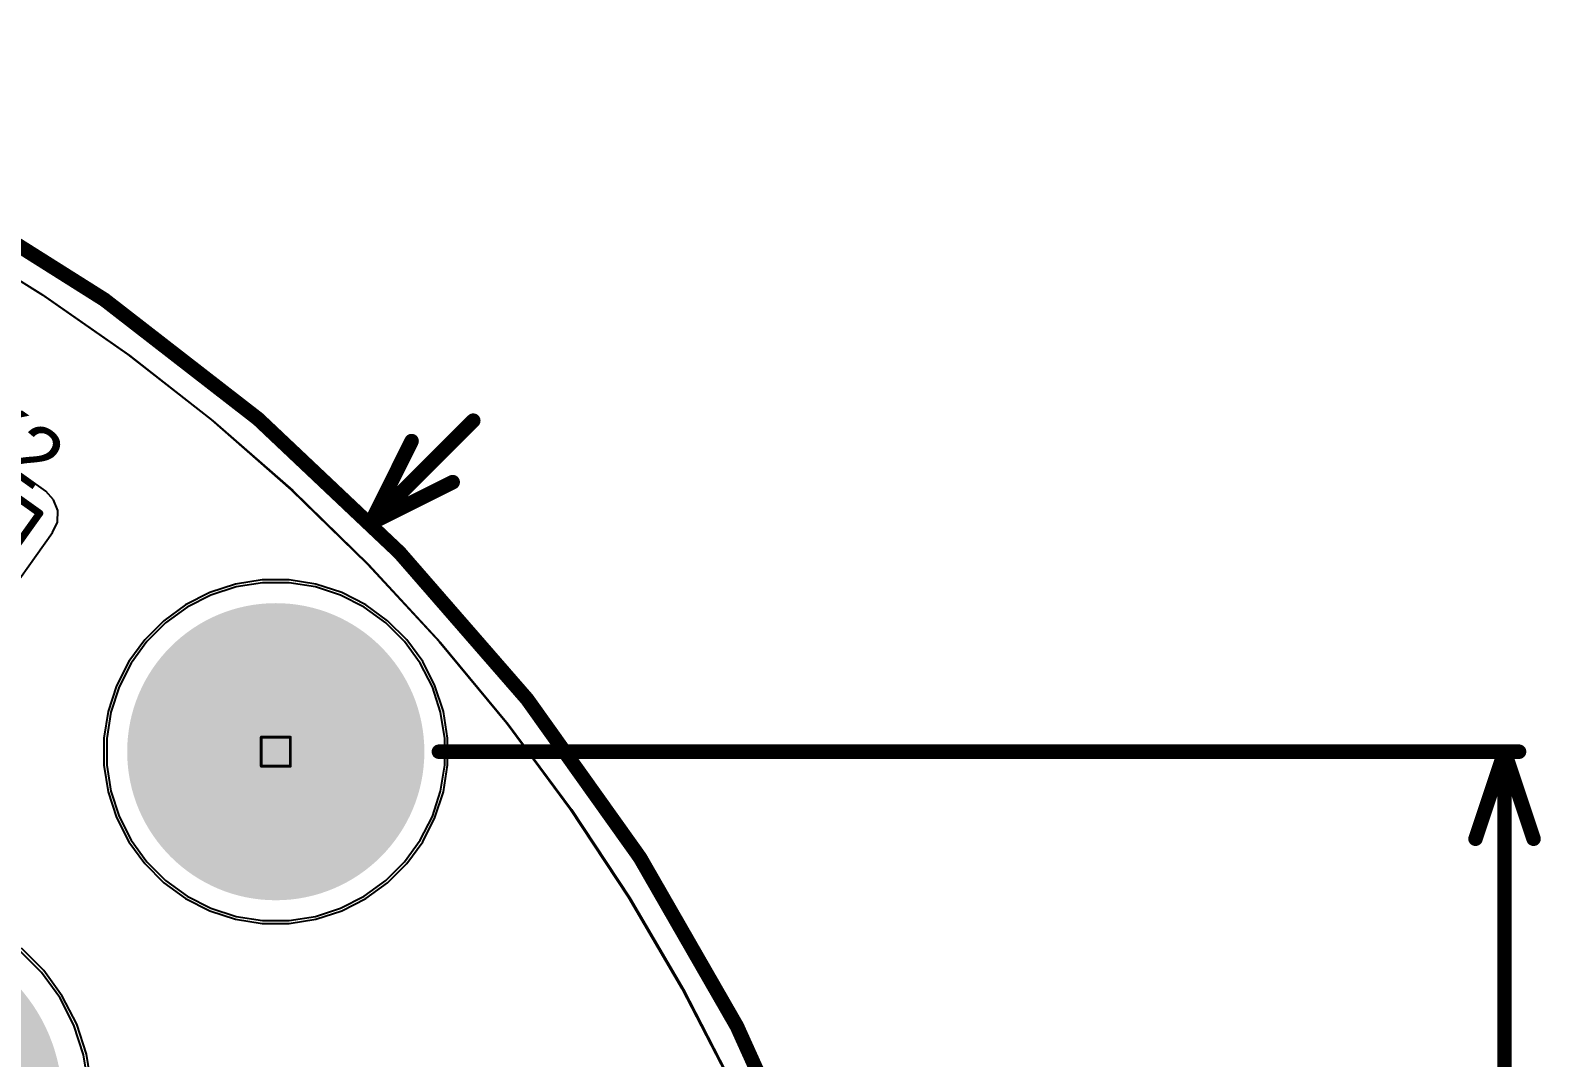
# Model space of a CAD drawing. Header units: millimetres. Extents: x -2.4 to 8.6, y -1 to 5.2.
# Drawn here: x 1.641 to 2.682, y 1.433 to 2.141 of the extents above; entities that cross this region are included whole.
import ezdxf

# ---------------------------------------------------------------- set-up
doc = ezdxf.new("R2010")
doc.units = ezdxf.units.MM
doc.header["$MEASUREMENT"] = 0
for name, color, linetype in [('BottomLayer', 5, 'Continuous'), ('BottomSolder', 6, 'Continuous'), ('DrillDrawing', 1, 'Continuous'), ('Mechanical1', 6, 'Continuous'), ('Mechanical2', 216, 'Continuous'), ('MultiLayer', 9, 'Continuous'), ('PadHoleLayer', 156, 'Continuous'), ('TopLayer', 1, 'Continuous'), ('TopOverlay', 2, 'Continuous'), ('TopPaste', 8, 'Continuous'), ('TopSolder', 216, 'Continuous')]:
    doc.layers.add(name, color=color, linetype=linetype)
doc.styles.add('Arial', font='', dxfattribs={"height": 0.2})
doc.styles.get('Arial').set_extended_font_data('Arial')

# ---------------------------------------------------------------- blocks, each defined once
blk = doc.blocks.new('SPM0687LR5H_1_26')
at = {"layer": 'BottomSolder'}
h = blk.add_hatch(color=6, dxfattribs=at)
edge = h.paths.add_edge_path()
edge.add_arc((0, -0.0359), 0.004, 0, 360)
at = {"layer": 'PadHoleLayer'}
h = blk.add_hatch(color=156, dxfattribs=at)
edge = h.paths.add_edge_path()
edge.add_arc((0, -0.0359), 0.0202, 0, 360)
at = {"layer": 'TopLayer'}
h = blk.add_hatch(color=1, dxfattribs=at)
edge = h.paths.add_edge_path()
edge.add_arc((-0.0474, 0.067), 0.0177, 0, 360)
h = blk.add_hatch(color=1, dxfattribs=at)
edge = h.paths.add_edge_path()
edge.add_arc((0, 0.067), 0.0177, 0, 360)
h = blk.add_hatch(color=1, dxfattribs=at)
edge = h.paths.add_edge_path()
edge.add_arc((0.0474, 0.067), 0.0177, 0, 360)
h = blk.add_hatch(color=1, dxfattribs=at)
edge = h.paths.add_edge_path()
edge.add_arc((0, -0.0359), 0.033, 0, 360)
h = blk.add_hatch(color=1, dxfattribs=at)
edge = h.paths.add_edge_path()
edge.add_arc((-0.0474, -0.067), 0.0177, 0, 360)
h = blk.add_hatch(color=1, dxfattribs=at)
edge = h.paths.add_edge_path()
edge.add_arc((0.0474, -0.067), 0.0177, 0, 360)
at = {"layer": 'TopPaste'}
h = blk.add_hatch(color=8, dxfattribs=at)
edge = h.paths.add_edge_path()
edge.add_arc((-0.0474, 0.067), 0.0177, 0, 360)
h = blk.add_hatch(color=8, dxfattribs=at)
edge = h.paths.add_edge_path()
edge.add_arc((0, 0.067), 0.0177, 0, 360)
h = blk.add_hatch(color=8, dxfattribs=at)
edge = h.paths.add_edge_path()
edge.add_arc((0.0474, 0.067), 0.0177, 0, 360)
h = blk.add_hatch(color=8, dxfattribs=at)
edge = h.paths.add_edge_path()
edge.add_arc((-0.0474, -0.067), 0.0177, 0, 360)
h = blk.add_hatch(color=8, dxfattribs=at)
edge = h.paths.add_edge_path()
edge.add_arc((0.0474, -0.067), 0.0177, 0, 360)
at = {"layer": 'TopSolder'}
h = blk.add_hatch(color=216, dxfattribs=at)
edge = h.paths.add_edge_path()
edge.add_arc((-0.0474, 0.067), 0.0217, 0, 360)
h = blk.add_hatch(color=216, dxfattribs=at)
edge = h.paths.add_edge_path()
edge.add_arc((0, 0.067), 0.0217, 0, 360)
h = blk.add_hatch(color=216, dxfattribs=at)
edge = h.paths.add_edge_path()
edge.add_arc((0.0474, 0.067), 0.0217, 0, 360)
h = blk.add_hatch(color=216, dxfattribs=at)
edge = h.paths.add_edge_path()
edge.add_arc((0, -0.0359), 0.037, 0, 360)
h = blk.add_hatch(color=216, dxfattribs=at)
edge = h.paths.add_edge_path()
edge.add_arc((-0.0474, -0.067), 0.0217, 0, 360)
h = blk.add_hatch(color=216, dxfattribs=at)
edge = h.paths.add_edge_path()
edge.add_arc((0.0474, -0.067), 0.0217, 0, 360)
at = {"layer": 'TopOverlay', "const_width": 0.005}
for points in [[(0.074, 0.0959), (-0.074, 0.0959)], [(-0.074, 0.0959), (-0.074, -0.1059)], [(0.074, 0.0959), (0.074, -0.1059)], [(-0.08, 0.07), (-0.085, 0.075)], [(-0.085, 0.075), (-0.085, 0.065)], [(-0.08, 0.07), (-0.085, 0.065)], [(0.074, -0.1059), (-0.074, -0.1059)]]:
    blk.add_lwpolyline(points, dxfattribs=at)
at = {"layer": 'TopOverlay', "const_width": 0.0025}
for points in [[(-0.0753, 0.0959, 1), (-0.0728, 0.0959, 1)], [(-0.0753, 0.0959, 1), (-0.0728, 0.0959, 1)], [(0.0728, 0.0959, 1), (0.0753, 0.0959, 1)], [(0.0728, 0.0959, 1), (0.0753, 0.0959, 1)], [(-0.0862, 0.075, 1), (-0.0838, 0.075, 1)], [(-0.0862, 0.075, 1), (-0.0838, 0.075, 1)], [(-0.0862, 0.065, 1), (-0.0838, 0.065, 1)], [(-0.0862, 0.065, 1), (-0.0838, 0.065, 1)], [(-0.0813, 0.07, 1), (-0.0788, 0.07, 1)], [(-0.0813, 0.07, 1), (-0.0788, 0.07, 1)], [(-0.0753, -0.1059, 1), (-0.0728, -0.1059, 1)], [(-0.0753, -0.1059, 1), (-0.0728, -0.1059, 1)], [(0.0728, -0.1059, 1), (0.0753, -0.1059, 1)], [(0.0728, -0.1059, 1), (0.0753, -0.1059, 1)]]:
    blk.add_lwpolyline(points, format="xyb", close=True, dxfattribs=at)

msp = doc.modelspace()

# ---------------------------------------------------------------- hatches: boundary and pattern name
at = {"layer": 'BottomLayer'}
h = msp.add_hatch(color=5, dxfattribs=at)
edge = h.paths.add_edge_path()
edge.add_arc((1.8107, 1.6439), 0.0984, 0, 360)
at = {"layer": 'BottomSolder'}
h = msp.add_hatch(color=6, dxfattribs=at)
edge = h.paths.add_edge_path()
edge.add_arc((1.8107, 1.6439), 0.1024, 0, 360)
at = {"layer": 'MultiLayer'}
h = msp.add_hatch(color=9, dxfattribs=at)
edge = h.paths.add_edge_path()
edge.add_arc((1.8107, 1.6439), 0.0984, 0, 360)
at = {"layer": 'PadHoleLayer'}
h = msp.add_hatch(color=156, dxfattribs=at)
edge = h.paths.add_edge_path()
edge.add_arc((1.8107, 1.6439), 0.0591, 0, 360)
h = msp.add_hatch(color=156, dxfattribs=at)
edge = h.paths.add_edge_path()
edge.add_arc((1.5455, 1.4031), 0.1181, 0, 360)
at = {"layer": 'TopLayer'}
h = msp.add_hatch(color=1, dxfattribs=at)
edge = h.paths.add_edge_path()
edge.add_arc((1.8107, 1.6439), 0.0984, 0, 360)
at = {"layer": 'TopSolder'}
h = msp.add_hatch(color=216, dxfattribs=at)
edge = h.paths.add_edge_path()
edge.add_arc((1.8107, 1.6439), 0.1024, 0, 360)

# ---------------------------------------------------------------- linework, layer by layer
at = {"layer": 'BottomLayer'}
for p, q in [((1.5868, 1.9981), (1.6489, 1.9595)), ((1.6489, 1.9595), (1.7088, 1.9176)), ((1.7088, 1.9176), (1.7663, 1.8726)), ((1.7663, 1.8726), (1.8214, 1.8245)), ((1.8214, 1.8245), (1.8737, 1.7735)), ((1.8737, 1.7735), (1.9233, 1.7198)), ((1.8015, 1.7603), (1.7834, 1.7575)), ((1.8199, 1.7603), (1.8015, 1.7603)), ((1.838, 1.7575), (1.8199, 1.7603)), ((1.766, 1.7518), (1.7497, 1.7435)), ((1.7834, 1.7575), (1.766, 1.7518)), ((1.8554, 1.7518), (1.838, 1.7575)), ((1.8717, 1.7435), (1.8554, 1.7518)), ((1.7497, 1.7435), (1.7348, 1.7327)), ((1.8865, 1.7327), (1.8717, 1.7435)), ((1.7348, 1.7327), (1.7219, 1.7198)), ((1.8995, 1.7198), (1.8865, 1.7327)), ((1.7219, 1.7198), (1.7111, 1.7049)), ((1.9103, 1.7049), (1.8995, 1.7198)), ((1.9233, 1.7198), (1.9699, 1.6635)), ((1.7111, 1.7049), (1.7028, 1.6886)), ((1.9186, 1.6886), (1.9103, 1.7049)), ((1.7028, 1.6886), (1.6971, 1.6712)), ((1.9243, 1.6712), (1.9186, 1.6886)), ((1.6971, 1.6712), (1.6943, 1.6531)), ((1.9271, 1.6531), (1.9243, 1.6712)), ((1.9699, 1.6635), (2.0134, 1.6048)), ((1.6943, 1.6531), (1.6943, 1.6347)), ((1.9271, 1.6347), (1.9271, 1.6531)), ((1.6943, 1.6347), (1.6971, 1.6166)), ((1.9243, 1.6166), (1.9271, 1.6347)), ((1.6971, 1.6166), (1.7028, 1.5992)), ((1.9186, 1.5992), (1.9243, 1.6166)), ((2.0134, 1.6048), (2.0536, 1.5438)), ((1.7028, 1.5992), (1.7111, 1.5829)), ((1.9103, 1.5829), (1.9186, 1.5992)), ((1.7111, 1.5829), (1.7219, 1.5681)), ((1.8995, 1.5681), (1.9103, 1.5829)), ((1.7219, 1.5681), (1.7348, 1.5551)), ((1.8865, 1.5551), (1.8995, 1.5681)), ((1.7348, 1.5551), (1.7497, 1.5443)), ((1.8717, 1.5443), (1.8865, 1.5551)), ((1.7497, 1.5443), (1.766, 1.536)), ((1.8554, 1.536), (1.8717, 1.5443)), ((2.0536, 1.5438), (2.0906, 1.4807)), ((1.766, 1.536), (1.7834, 1.5304)), ((1.7834, 1.5304), (1.8015, 1.5275)), ((1.8199, 1.5275), (1.838, 1.5304)), ((1.838, 1.5304), (1.8554, 1.536)), ((1.8015, 1.5275), (1.8199, 1.5275)), ((1.6493, 1.4918), (1.6341, 1.5069)), ((1.6619, 1.4745), (1.6493, 1.4918)), ((2.0906, 1.4807), (2.124, 1.4158)), ((1.6716, 1.4554), (1.6619, 1.4745)), ((1.6782, 1.435), (1.6716, 1.4554)), ((1.6816, 1.4138), (1.6782, 1.435))]:
    msp.add_line(p, q, dxfattribs=at)
at = {"layer": 'DrillDrawing', "const_width": 0.002}
for points in [[(1.8007, 1.6539), (1.8207, 1.6539)], [(1.8007, 1.6339), (1.8007, 1.6539)], [(1.8207, 1.6339), (1.8207, 1.6539)], [(1.8007, 1.6339), (1.8207, 1.6339)]]:
    msp.add_lwpolyline(points, dxfattribs=at)
at = {"layer": 'DrillDrawing', "const_width": 0.001}
for points in [[(1.8002, 1.6539, 1), (1.8012, 1.6539, 1)], [(1.8002, 1.6539, 1), (1.8012, 1.6539, 1)], [(1.8202, 1.6539, 1), (1.8212, 1.6539, 1)], [(1.8202, 1.6539, 1), (1.8212, 1.6539, 1)], [(1.8002, 1.6339, 1), (1.8012, 1.6339, 1)], [(1.8002, 1.6339, 1), (1.8012, 1.6339, 1)], [(1.8202, 1.6339, 1), (1.8212, 1.6339, 1)], [(1.8202, 1.6339, 1), (1.8212, 1.6339, 1)]]:
    msp.add_lwpolyline(points, format="xyb", close=True, dxfattribs=at)
at = {"layer": 'Mechanical1', "const_width": 0.01}
for points in [[(1.8761, 1.8014), (1.9468, 1.8721)], [(1.8761, 1.8014), (1.9043, 1.858)], [(1.8761, 1.8014), (1.9326, 1.8297)], [(1.9231, 1.6439), (2.6675, 1.6439)], [(2.6375, 1.5839), (2.6575, 1.6439)], [(2.6575, 1.6439), (2.6775, 1.5839)], [(2.6575, 1.1974), (2.6575, 1.6439)]]:
    msp.add_lwpolyline(points, dxfattribs=at)
at = {"layer": 'Mechanical1', "const_width": 0.005}
for points in [[(1.9443, 1.8721, 1), (1.9493, 1.8721, 1)], [(1.9018, 1.858, 1), (1.9068, 1.858, 1)], [(1.9301, 1.8297, 1), (1.9351, 1.8297, 1)], [(1.8736, 1.8014, 1), (1.8786, 1.8014, 1)], [(1.8736, 1.8014, 1), (1.8786, 1.8014, 1)], [(1.8736, 1.8014, 1), (1.8786, 1.8014, 1)], [(1.9206, 1.6439, 1), (1.9256, 1.6439, 1)], [(2.655, 1.6439, 1), (2.66, 1.6439, 1)], [(2.655, 1.6439, 1), (2.66, 1.6439, 1)], [(2.655, 1.6439, 1), (2.66, 1.6439, 1)], [(2.665, 1.6439, 1), (2.67, 1.6439, 1)], [(2.635, 1.5839, 1), (2.64, 1.5839, 1)], [(2.675, 1.5839, 1), (2.68, 1.5839, 1)]]:
    msp.add_lwpolyline(points, format="xyb", close=True, dxfattribs=at)
at = {"layer": 'Mechanical2', "const_width": 0.01}
msp.add_lwpolyline([(1.3342, 2.1354, -6.230382), (0.4718, 2.1362)], format="xyb", dxfattribs=at)
at = {"layer": 'TopLayer'}
for p, q in [((1.5878, 1.9974), (1.6499, 1.9589)), ((1.6499, 1.9589), (1.7098, 1.917)), ((1.7098, 1.917), (1.7673, 1.8719)), ((1.6522, 1.8234), (1.5405, 1.9031)), ((1.7673, 1.8719), (1.8224, 1.8239)), ((1.6576, 1.8176), (1.6522, 1.8234)), ((1.8224, 1.8239), (1.8747, 1.7729)), ((1.6604, 1.8102), (1.6576, 1.8176)), ((1.6569, 1.795), (1.6602, 1.8022)), ((1.6602, 1.8022), (1.6604, 1.8102)), ((1.585, 1.6942), (1.6569, 1.795)), ((1.8747, 1.7729), (1.9243, 1.7192)), ((1.783, 1.7594), (1.7652, 1.7537)), ((1.8014, 1.7623), (1.783, 1.7594)), ((1.82, 1.7623), (1.8014, 1.7623)), ((1.8384, 1.7594), (1.82, 1.7623)), ((1.8562, 1.7537), (1.8384, 1.7594)), ((1.7652, 1.7537), (1.7486, 1.7452)), ((1.8728, 1.7452), (1.8562, 1.7537)), ((1.7486, 1.7452), (1.7335, 1.7342)), ((1.8878, 1.7342), (1.8728, 1.7452)), ((1.7335, 1.7342), (1.7204, 1.7211)), ((1.901, 1.7211), (1.8878, 1.7342)), ((1.7204, 1.7211), (1.7094, 1.706)), ((1.912, 1.706), (1.901, 1.7211)), ((1.9243, 1.7192), (1.9709, 1.6629)), ((1.7094, 1.706), (1.7009, 1.6894)), ((1.9204, 1.6894), (1.912, 1.706)), ((1.7009, 1.6894), (1.6952, 1.6716)), ((1.9262, 1.6716), (1.9204, 1.6894)), ((1.6952, 1.6716), (1.6923, 1.6532)), ((1.9291, 1.6532), (1.9262, 1.6716)), ((1.9709, 1.6629), (2.0144, 1.6041)), ((1.6923, 1.6532), (1.6923, 1.6346)), ((1.9291, 1.6346), (1.9291, 1.6532)), ((1.6923, 1.6346), (1.6952, 1.6162)), ((1.9262, 1.6162), (1.9291, 1.6346)), ((1.6952, 1.6162), (1.7009, 1.5985)), ((1.9204, 1.5985), (1.9262, 1.6162)), ((2.0144, 1.6041), (2.0546, 1.5431)), ((1.7009, 1.5985), (1.7094, 1.5818)), ((1.912, 1.5818), (1.9204, 1.5985)), ((1.7094, 1.5818), (1.7204, 1.5668)), ((1.901, 1.5668), (1.912, 1.5818)), ((1.7204, 1.5668), (1.7335, 1.5536)), ((1.8878, 1.5536), (1.901, 1.5668)), ((1.7335, 1.5536), (1.7486, 1.5426)), ((1.8728, 1.5426), (1.8878, 1.5536)), ((1.7486, 1.5426), (1.7652, 1.5342)), ((1.8562, 1.5342), (1.8728, 1.5426)), ((2.0546, 1.5431), (2.0916, 1.4801)), ((1.7652, 1.5342), (1.783, 1.5284)), ((1.8384, 1.5284), (1.8562, 1.5342)), ((1.783, 1.5284), (1.8014, 1.5255)), ((1.8014, 1.5255), (1.82, 1.5255)), ((1.82, 1.5255), (1.8384, 1.5284)), ((1.6508, 1.4931), (1.6354, 1.5085)), ((1.6636, 1.4755), (1.6508, 1.4931)), ((2.0916, 1.4801), (2.125, 1.4151)), ((1.6735, 1.4561), (1.6636, 1.4755)), ((1.6802, 1.4355), (1.6735, 1.4561)), ((1.6836, 1.414), (1.6802, 1.4355))]:
    msp.add_line(p, q, dxfattribs=at)

# ---------------------------------------------------------------- block references
at = {"rotation": 144.5}
msp.add_blockref('SPM0687LR5H_1_26', (1.5262, 1.765), dxfattribs=at)

# ---------------------------------------------------------------- texts
at = {"layer": 'TopOverlay', "style": 'Arial'}
msp.add_text('MK2', height=0.04, rotation=324.5, dxfattribs=at).set_placement((1.5518, 1.89))

doc.saveas('drawing.dxf')
